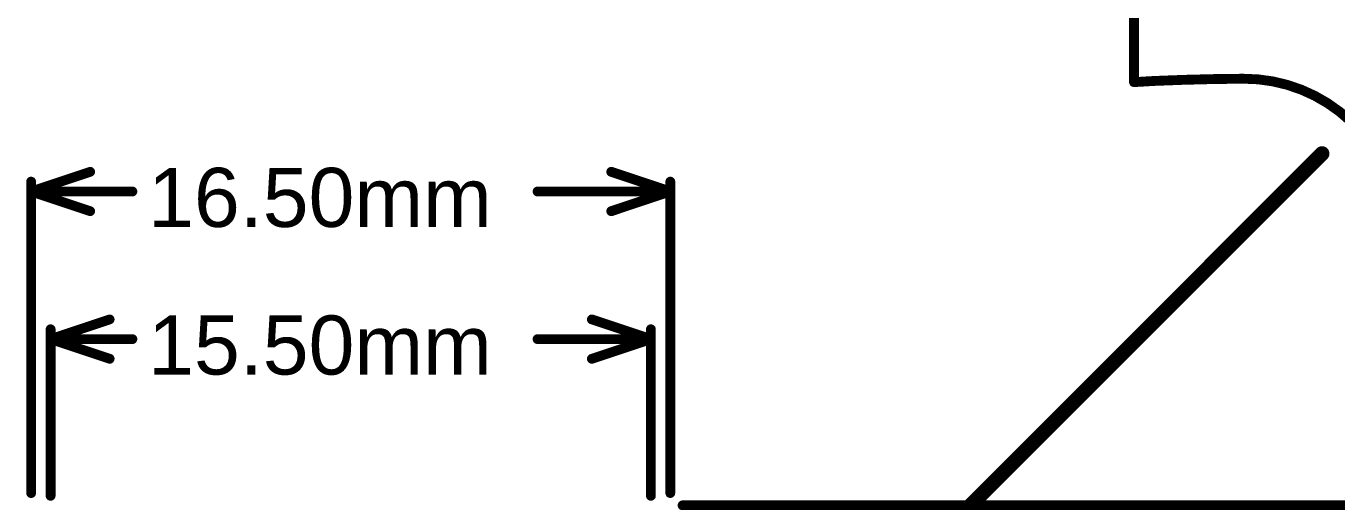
# Model space of a CAD drawing. Header units: inches. Extents: x -3.9 to 9.5, y -7 to 2.6.
# Drawn here: x -0.005 to 1.327, y 0.004 to 0.487 of the extents above; entities that cross this region are included whole.
import ezdxf

# ---------------------------------------------------------------- set-up
doc = ezdxf.new("R2010")
doc.units = ezdxf.units.IN
doc.header["$MEASUREMENT"] = 0
doc.layers.add('Dimension', color=6, linetype='Continuous')
doc.layers.add('Fabrication', color=76, linetype='Continuous')
doc.styles.add('Arial', font='', dxfattribs={"height": 0.2})
doc.styles.get('Arial').set_extended_font_data('Arial')

msp = doc.modelspace()

# ---------------------------------------------------------------- linework, layer by layer
at = {"layer": 'Dimension'}
for points in [[(0, 0.3189, 0.01, 0.01, 0), (0.06, 0.3389, 0.01, 0.01, 0)], [(0, 0.0125, 0.01, 0.01, 0), (0, 0.3289, 0.01, 0.01, 0)], [(0.5897, 0.3389, 0.01, 0.01, 0), (0.6497, 0.3189, 0.01, 0.01, 0)], [(0.6497, 0.0125, 0.01, 0.01, 0), (0.6497, 0.3289, 0.01, 0.01, 0)], [(0, 0.3189, 0.01, 0.01, 0), (0.06, 0.2989, 0.01, 0.01, 0)], [(0, 0.3189, 0.01, 0.01, 0), (0.1029, 0.3189, 0.01, 0.01, 0)], [(0.5148, 0.3189, 0.01, 0.01, 0), (0.6497, 0.3189, 0.01, 0.01, 0)], [(0.5897, 0.2989, 0.01, 0.01, 0), (0.6497, 0.3189, 0.01, 0.01, 0)], [(0.0198, 0.1689, 0.01, 0.01, 0), (0.0798, 0.1889, 0.01, 0.01, 0)], [(0.57, 0.1889, 0.01, 0.01, 0), (0.63, 0.1689, 0.01, 0.01, 0)], [(0.0198, 0.0097, 0.01, 0.01, 0), (0.0198, 0.1789, 0.01, 0.01, 0)], [(0.0198, 0.1689, 0.01, 0.01, 0), (0.0798, 0.1489, 0.01, 0.01, 0)], [(0.0198, 0.1689, 0.01, 0.01, 0), (0.1029, 0.1689, 0.01, 0.01, 0)], [(0.5148, 0.1689, 0.01, 0.01, 0), (0.63, 0.1689, 0.01, 0.01, 0)], [(0.57, 0.1489, 0.01, 0.01, 0), (0.63, 0.1689, 0.01, 0.01, 0)], [(0.63, 0.0097, 0.01, 0.01, 0), (0.63, 0.1789, 0.01, 0.01, 0)], [(0.6622, 0, 0.01, 0.01, 0), (5.8, 0, 0.01, 0.01, 0)]]:
    msp.add_lwpolyline(points, format="xyseb", dxfattribs=at)
for points in [[(-0.0025, 0.3289, 0.005, 0.005, 1), (0.0025, 0.3289, 0.005, 0.005, 1)], [(0.0575, 0.3389, 0.005, 0.005, 1), (0.0625, 0.3389, 0.005, 0.005, 1)], [(0.5872, 0.3389, 0.005, 0.005, 1), (0.5922, 0.3389, 0.005, 0.005, 1)], [(0.6472, 0.3289, 0.005, 0.005, 1), (0.6522, 0.3289, 0.005, 0.005, 1)], [(-0.0025, 0.3189, 0.005, 0.005, 1), (0.0025, 0.3189, 0.005, 0.005, 1)], [(-0.0025, 0.3189, 0.005, 0.005, 1), (0.0025, 0.3189, 0.005, 0.005, 1)], [(-0.0025, 0.3189, 0.005, 0.005, 1), (0.0025, 0.3189, 0.005, 0.005, 1)], [(0.1004, 0.3189, 0.005, 0.005, 1), (0.1054, 0.3189, 0.005, 0.005, 1)], [(0.5123, 0.3189, 0.005, 0.005, 1), (0.5173, 0.3189, 0.005, 0.005, 1)], [(0.6472, 0.3189, 0.005, 0.005, 1), (0.6522, 0.3189, 0.005, 0.005, 1)], [(0.6472, 0.3189, 0.005, 0.005, 1), (0.6522, 0.3189, 0.005, 0.005, 1)], [(0.6472, 0.3189, 0.005, 0.005, 1), (0.6522, 0.3189, 0.005, 0.005, 1)], [(0.0575, 0.2989, 0.005, 0.005, 1), (0.0625, 0.2989, 0.005, 0.005, 1)], [(0.5872, 0.2989, 0.005, 0.005, 1), (0.5922, 0.2989, 0.005, 0.005, 1)], [(0.0773, 0.1889, 0.005, 0.005, 1), (0.0823, 0.1889, 0.005, 0.005, 1)], [(0.5675, 0.1889, 0.005, 0.005, 1), (0.5725, 0.1889, 0.005, 0.005, 1)], [(0.0173, 0.1789, 0.005, 0.005, 1), (0.0223, 0.1789, 0.005, 0.005, 1)], [(0.0173, 0.1689, 0.005, 0.005, 1), (0.0223, 0.1689, 0.005, 0.005, 1)], [(0.0173, 0.1689, 0.005, 0.005, 1), (0.0223, 0.1689, 0.005, 0.005, 1)], [(0.0173, 0.1689, 0.005, 0.005, 1), (0.0223, 0.1689, 0.005, 0.005, 1)], [(0.1004, 0.1689, 0.005, 0.005, 1), (0.1054, 0.1689, 0.005, 0.005, 1)], [(0.5123, 0.1689, 0.005, 0.005, 1), (0.5173, 0.1689, 0.005, 0.005, 1)], [(0.6275, 0.1789, 0.005, 0.005, 1), (0.6325, 0.1789, 0.005, 0.005, 1)], [(0.6275, 0.1689, 0.005, 0.005, 1), (0.6325, 0.1689, 0.005, 0.005, 1)], [(0.6275, 0.1689, 0.005, 0.005, 1), (0.6325, 0.1689, 0.005, 0.005, 1)], [(0.6275, 0.1689, 0.005, 0.005, 1), (0.6325, 0.1689, 0.005, 0.005, 1)], [(0.0773, 0.1489, 0.005, 0.005, 1), (0.0823, 0.1489, 0.005, 0.005, 1)], [(0.5675, 0.1489, 0.005, 0.005, 1), (0.5725, 0.1489, 0.005, 0.005, 1)], [(-0.0025, 0.0125, 0.005, 0.005, 1), (0.0025, 0.0125, 0.005, 0.005, 1)], [(0.0173, 0.0097, 0.005, 0.005, 1), (0.0223, 0.0097, 0.005, 0.005, 1)], [(0.6275, 0.0097, 0.005, 0.005, 1), (0.6325, 0.0097, 0.005, 0.005, 1)], [(0.6472, 0.0125, 0.005, 0.005, 1), (0.6522, 0.0125, 0.005, 0.005, 1)], [(0.6597, 0, 0.005, 0.005, 1), (0.6647, 0, 0.005, 0.005, 1)]]:
    msp.add_lwpolyline(points, format="xyseb", close=True, dxfattribs=at)
at = {"layer": 'Fabrication'}
for points in [[(1.1211, 0.43, 0.01, 0.01, 0), (1.1211, 0.6063, 0.01, 0.01, 0)], [(1.1211, 0.43, 0.01, 0.01, 0), (1.141, 0.4312, 0.01, 0.01, 0)], [(1.141, 0.4312, 0.01, 0.01, -0.00943), (1.232, 0.4335, 0.01, 0.01, 0)], [(1.232, 0.4335, 0.01, 0.01, -0.404148), (1.3903, 0.2824, 0.01, 0.01, 0)], [(0.7468, -0.2081, 0.015, 0.015, 0), (1.3123, 0.3574, 0.015, 0.015, 0)]]:
    msp.add_lwpolyline(points, format="xyseb", dxfattribs=at)
for points in [[(1.1186, 0.43, 0.005, 0.005, 1), (1.1236, 0.43, 0.005, 0.005, 1)], [(1.1186, 0.43, 0.005, 0.005, 1), (1.1236, 0.43, 0.005, 0.005, 1)], [(1.1385, 0.4312, 0.005, 0.005, 1), (1.1435, 0.4312, 0.005, 0.005, 1)], [(1.1385, 0.4312, 0.005, 0.005, 1), (1.1435, 0.4312, 0.005, 0.005, 1)], [(1.2295, 0.4335, 0.005, 0.005, 1), (1.2345, 0.4335, 0.005, 0.005, 1)], [(1.2295, 0.4335, 0.005, 0.005, 1), (1.2345, 0.4335, 0.005, 0.005, 1)], [(1.3085, 0.3574, 0.0075, 0.0075, 1), (1.316, 0.3574, 0.0075, 0.0075, 1)]]:
    msp.add_lwpolyline(points, format="xyseb", close=True, dxfattribs=at)

# ---------------------------------------------------------------- texts
at = {"layer": 'Dimension', "style": 'Arial'}
for s, p in [('16.50mm', (0.1189, 0.2829)), ('15.50mm', (0.1189, 0.1329))]:
    msp.add_text(s, height=0.06, dxfattribs=at).set_placement(p)

doc.saveas('drawing.dxf')
